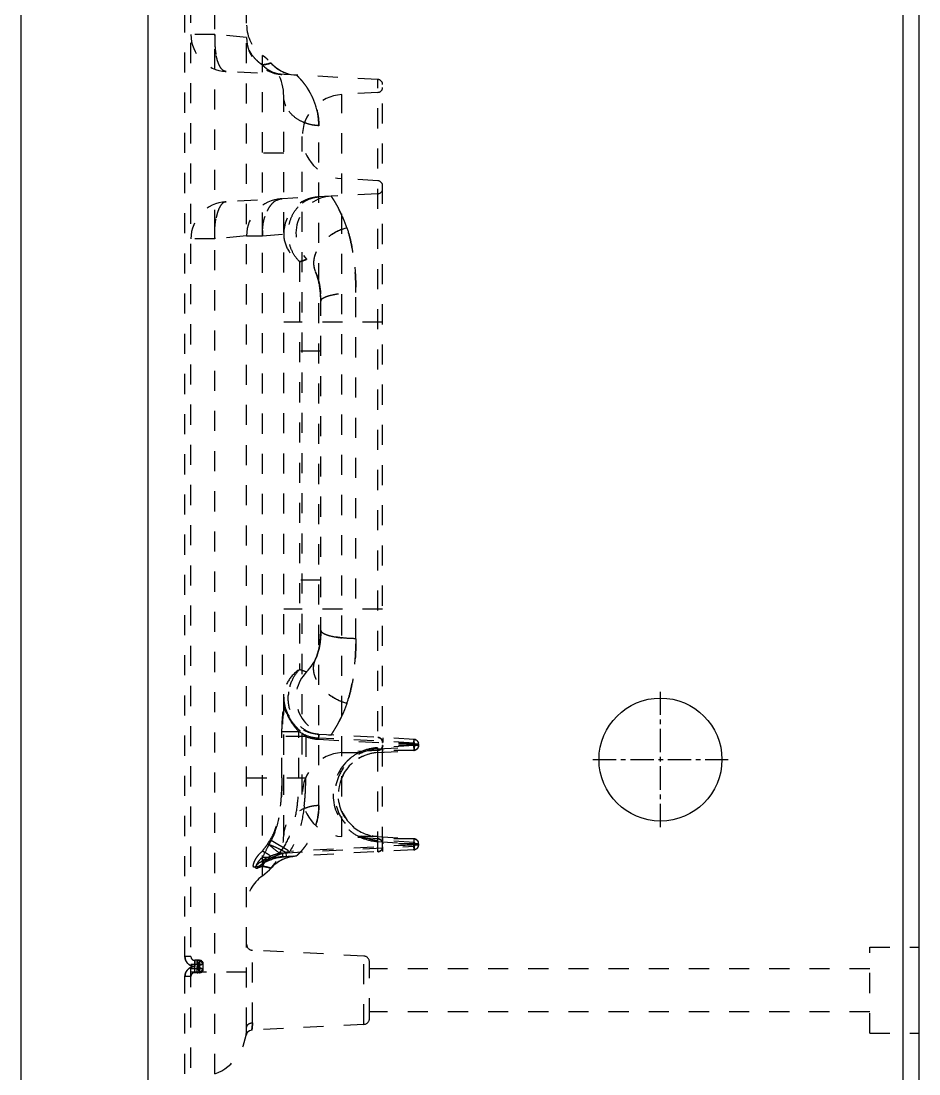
# Model space of a CAD drawing. Header units: millimetres. Extents: x 564 to 2602, y -1989 to 1042.
# Drawn here: x 2481.3 to 2554.3, y -918.4 to -832.8 of the extents above; entities that cross this region are included whole.
import ezdxf

# ---------------------------------------------------------------- set-up
doc = ezdxf.new("R2010")
doc.units = ezdxf.units.MM
doc.header["$LTSCALE"] = 16.335
doc.linetypes.add('CENTER', pattern=[0.6, 0.375, -0.075, 0.075, -0.075])
doc.linetypes.add('HIDDEN', pattern=[0.2, 0.1, -0.1])
doc.layers.get('0').update_dxf_attribs({"linetype": 'CONTINUOUS'})
doc.layers.add('DEFAULT_2', color=8, linetype='HIDDEN')

# ---------------------------------------------------------------- blocks, each defined once
blk = doc.blocks.new('22')
for p, q in [((2481.28, -1022.874), (2481.28, -667.874)), ((2552.98, -667.874), (2552.98, -1022.874))]:
    blk.add_line(p, q)
at = {"color": 1, "linetype": 'CENTER', "ltscale": 0.310989}
for p, q in [((2533.28, -898.374), (2533.28, -887.374)), ((2527.78, -892.874), (2538.78, -892.874))]:
    blk.add_line(p, q, dxfattribs=at)
blk.add_circle((2533.28, -892.874), 5)
blk = doc.blocks.new('24')
at = {"color": 7, "linetype": 'Continuous'}
for p, q in [((2985.818, -663.335), (2985.818, -914.335)), ((3048.518, -663.335), (3048.518, -914.335))]:
    blk.add_line(p, q, dxfattribs=at)
at = {"layer": 'DEFAULT_2', "color": 8, "linetype": 'HIDDEN'}
for p, q in [((2989.318, -863.952), (2989.318, -718.809)), ((2991.258, -841.592), (2991.258, -742.678)), ((2993.843, -837.835), (2993.843, -746.435)), ((2988.831, -832.053), (2988.831, -752.216)), ((2991.258, -757.084), (2989.318, -757.084)), ((2993.843, -757.321), (2991.258, -757.084)), ((2995.136, -825.477), (2995.136, -758.793)), ((3004.522, -760.743), (2992.177, -760.096)), ((2997.441, -760.335), (2997.911, -760.397)), ((3004.522, -823.527), (3004.522, -760.743)), ((3004.526, -761.792), (3001.574, -761.977)), ((3004.904, -823.125), (3004.904, -761.145)), ((2996.86, -822.176), (2996.86, -762.094)), ((3001.574, -822.293), (3001.574, -761.977)), ((2999.718, -819.769), (2999.718, -764.501)), ((2998.368, -818.881), (2998.368, -765.389)), ((2996.86, -766.746), (2993.843, -766.746)), ((3004.526, -768.985), (3001.574, -768.801)), ((3004.522, -770.034), (2992.177, -770.681)), ((2991.258, -773.693), (2989.318, -773.693)), ((2993.843, -773.456), (2991.258, -773.693)), ((2993.843, -773.456), (2995.136, -773.456)), ((2995.136, -773.456), (2996.86, -773.298)), ((2998.152, -775.562), (2998.152, -808.708)), ((2999.562, -776.64), (2999.457, -776.393)), ((2999.733, -777.252), (2999.555, -776.622)), ((2999.739, -777.278), (2999.562, -776.64)), ((2999.855, -778.152), (2999.733, -777.252)), ((3002.735, -806.208), (3002.735, -778.062)), ((2999.876, -778.758), (2999.852, -778.12)), ((2999.876, -806.088), (2999.876, -778.182)), ((3004.904, -780.471), (2996.86, -780.471)), ((2999.876, -782.834), (2996.86, -782.834)), ((2999.876, -801.436), (2996.86, -801.436)), ((3004.904, -803.799), (2996.86, -803.799)), ((2999.733, -807.017), (2999.852, -806.15)), ((2999.739, -806.989), (2999.855, -806.116)), ((2999.852, -806.15), (2999.876, -805.517)), ((2999.555, -807.648), (2999.733, -807.017)), ((2999.562, -807.629), (2999.739, -806.989)), ((2999.457, -807.877), (2999.562, -807.629)), ((2996.857, -810.972), (2996.86, -810.718)), ((2996.86, -811.225), (2996.857, -810.972)), ((2996.715, -817.524), (2996.718, -813.761)), ((2996.718, -813.761), (2998.094, -813.761)), ((2998.094, -817.524), (2998.094, -813.761)), ((2999.718, -813.984), (2999.697, -814.386)), ((3007.456, -814.39), (2999.718, -813.984)), ((2998.654, -814.165), (2996.715, -814.165)), ((2998.654, -814.165), (2998.654, -817.524)), ((2999.701, -814.386), (3007.447, -814.791)), ((3007.456, -814.691), (2999.718, -814.285)), ((3007.447, -814.884), (3004.474, -815.068)), ((3004.904, -814.638), (3004.904, -814.638)), ((3004.904, -814.638), (3004.911, -814.638)), ((3004.906, -814.883), (3004.904, -814.884)), ((3004.911, -814.884), (3004.906, -814.883)), ((3007.827, -814.791), (3004.911, -814.638)), ((3007.827, -814.884), (3004.911, -814.884)), ((3007.447, -814.884), (3007.447, -814.791)), ((3007.827, -814.791), (3007.447, -814.791)), ((3007.551, -814.791), (3007.551, -814.884)), ((3007.827, -814.791), (3007.827, -814.884)), ((3004.529, -815.285), (3001.574, -815.469)), ((3001.574, -815.469), (3004.499, -815.469)), ((3004.474, -815.068), (3004.499, -815.469)), ((3004.499, -815.469), (3007.451, -815.285)), ((3004.508, -815.168), (3007.457, -814.984)), ((3007.46, -815.285), (3004.536, -815.285)), ((2993.843, -817.524), (2998.654, -817.524)), ((2995.85, -822.579), (2997.356, -823.499)), ((3004.529, -822.478), (3001.574, -822.293)), ((3004.51, -822.293), (3001.574, -822.293)), ((3004.499, -822.293), (3004.474, -822.695)), ((3004.51, -822.293), (3007.46, -822.478)), ((3007.451, -822.478), (3004.536, -822.478)), ((2996.763, -823.632), (3007.456, -823.072)), ((3007.456, -823.373), (2996.763, -823.933)), ((3007.447, -822.972), (2997.356, -823.499)), ((3004.474, -822.695), (3007.447, -822.879)), ((3007.457, -822.779), (3004.509, -822.595)), ((3004.904, -822.879), (3004.905, -822.879)), ((3004.911, -823.124), (3004.904, -823.125)), ((3004.904, -823.125), (3004.907, -823.125)), ((3004.905, -822.879), (3004.911, -822.879)), ((3004.907, -823.125), (3004.911, -823.124)), ((3007.836, -822.879), (3004.911, -822.879)), ((3007.836, -822.971), (3004.916, -823.124)), ((3007.447, -822.972), (3007.447, -822.879)), ((3007.447, -822.972), (3007.836, -822.971)), ((3007.551, -822.879), (3007.551, -822.971)), ((3007.827, -822.879), (3007.827, -822.972)), ((2997.045, -823.593), (2997.062, -823.918)), ((2997.252, -823.531), (2997.355, -823.5)), ((2997.441, -823.935), (2997.911, -823.873)), ((2994.317, -837.429), (2994.317, -831.536)), ((3003.369, -832.01), (2994.317, -831.536)), ((3044.518, -831.285), (3048.518, -831.285)), ((3044.518, -838.285), (3044.518, -831.285)), ((2989.318, -832.053), (2988.831, -832.053)), ((2989.318, -832.657), (2990.324, -832.657)), ((2989.62, -833.361), (2989.62, -832.355)), ((2990.022, -832.355), (2989.62, -832.355)), ((2989.821, -832.657), (2989.821, -832.355)), ((2990.022, -832.355), (2990.022, -833.361)), ((2990.119, -832.742), (2990.039, -832.774)), ((2990.324, -833.059), (2990.324, -832.657)), ((3003.369, -837.56), (3003.369, -832.01)), ((3003.843, -837.06), (3003.843, -832.51)), ((2988.831, -864.452), (2988.831, -833.662)), ((2989.318, -833.662), (2988.831, -833.662)), ((2990.324, -833.059), (2989.318, -833.059)), ((2993.843, -833.31), (2989.318, -833.31)), ((2990.022, -833.361), (2989.62, -833.361)), ((2989.821, -833.361), (2989.821, -833.059)), ((3044.518, -833.035), (3003.843, -833.035)), ((3044.518, -836.535), (3003.843, -836.535)), ((3003.369, -837.56), (2994.262, -838.037)), ((3044.518, -838.285), (3048.518, -838.285))]:
    blk.add_line(p, q, dxfattribs=at)
for points in [[(2995.865, -759.444), (2995.908, -759.489), (2995.998, -759.578), (2996.131, -759.696), (2996.283, -759.815), (2996.447, -759.928), (2996.624, -760.032), (2996.813, -760.127), (2997.014, -760.211), (2997.226, -760.281), (2997.443, -760.335)], [(2997.443, -823.935), (2997.237, -823.986), (2996.977, -824.073), (2996.737, -824.179), (2996.518, -824.298), (2996.322, -824.427), (2996.149, -824.559), (2996.005, -824.685), (2995.909, -824.78), (2995.865, -824.826)], [(2994.262, -838.037), (2994.079, -838.082), (2993.893, -838.23), (2993.796, -838.447)]]:
    blk.add_lwpolyline(points, dxfattribs=at)
for centre, radius, start, end in [((2996.86, -756.318), 3.017, 180, 235.1501), ((2992.335, -757.084), 3.017, 180, 266.99999), ((2996.86, -757.321), 3.017, 180, 267.00057), ((2992.838, -762.094), 4.022, 360, 55.15009), ((2997.04, -757.83), 2.572, 222.22905, 231.69242), ((2998.069, -757.385), 3.017, 221.99368, 267), ((2996.814, -758.236), 2.1, 258.10043, 266.9513), ((3004.501, -761.145), 0.402, 0, 87), ((3004.501, -761.391), 0.402, 273.56971, 0), ((3001.787, -765.389), 3.419, 93.56971, 266.43029), ((2994.373, -764.499), 5.345, 359.97538, 17.28295), ((3004.501, -769.386), 0.402, 0, 86.43029), ((2999.876, -773.298), 3.017, 93.00106, 180), ((3000.872, -773.246), 3.017, 93, 224.52719), ((3004.501, -769.632), 0.402, 273, 360), ((2992.335, -773.693), 3.017, 93.00001, 180), ((2996.86, -773.456), 3.017, 93.0001, 180), ((2995.854, -778.182), 4.022, 360, 44.52719), ((2995.99, -777.979), 3.817, 16.07063, 18.04449), ((2994.663, -778.311), 5.185, 10.27913, 12.57126), ((2992.487, -778.626), 7.385, 4.7729, 6.2161), ((2995.854, -806.088), 4.022, 315.47281, 0), ((2992.496, -805.644), 7.376, 353.66673, 355.30964), ((2995.323, -806.106), 4.509, 344.66468, 347.49049), ((2994.66, -805.958), 5.188, 347.47121, 350.12904), ((2995.931, -806.273), 3.879, 341.8494, 344.66205), ((3000.872, -811.024), 3.017, 135.47281, 267), ((3000.066, -810.971), 3.206, 180.01373, 189.68754), ((2999.876, -810.972), 3.017, 180, 266.99974), ((3068.983, -742.885), 100.135, 225.15278, 225.3847), ((2999.876, -810.972), 3.419, 249.05632, 267.05671), ((3004.503, -814.884), 0.402, 273.59421, 0.0329), ((3007.426, -814.79), 0.401, 72.48205, 86.96096), ((3000.788, -815.305), 6.672, 1.93338, 3.6241), ((3007.451, -814.791), 0.101, 359.98325, 86.97532), ((3007.451, -814.884), 0.101, 273.59377, 0.01919), ((3007.438, -814.786), 0.396, 0.04438, 61.74238), ((3007.436, -814.883), 0.4, 316.93221, 359.93687), ((3001.787, -818.881), 3.419, 93.56971, 266.43029), ((3004.722, -818.877), 3.414, 93.55993, 266.43944), ((3004.711, -818.904), 3.442, 93.52574, 130.84749), ((3004.78, -819.312), 4.255, 94.11707, 94.93487), ((2991.546, -815.878), 13.384, 2.72672, 3.58223), ((3007.426, -814.885), 0.401, 273.62052, 288.00422), ((3004.692, -818.883), 3.814, 131.39577, 179.08654), ((3004.689, -818.88), 3.411, 130.81855, 229.18575), ((3004.719, -818.907), 3.851, 128.43686, 131.46275), ((2977.779, -817.56), 20.875, 356.3436, 359.88852), ((2974.717, -817.524), 23.937, 359.81746, 0.00097), ((2980.552, -817.716), 18.097, 355.21613, 356.27627), ((3004.657, -818.881), 3.779, 179.10221, 180.9024), ((3004.692, -818.88), 3.814, 180.91845, 228.59201), ((2982.652, -817.899), 15.99, 353.16269, 355.24333), ((2994.352, -819.767), 5.367, 342.75067, 359.98945), ((2989.969, -819.631), 6.587, 339.90179, 344.02142), ((3004.711, -818.858), 3.441, 229.15063, 266.47685), ((2992.838, -822.176), 4.022, 304.84991, 0), ((3032.457, -842.226), 41.547, 151.77733, 152.34771), ((3004.716, -818.858), 3.847, 228.52873, 231.63869), ((3004.705, -818.872), 3.829, 231.6427, 247.55821), ((3004.502, -822.879), 0.402, 359.98255, 86.44877), ((2990.881, -821.847), 14.05, 356.436, 357.25265), ((3007.426, -822.878), 0.401, 71.99562, 86.37948), ((3007.437, -822.875), 0.397, 0.06428, 61.94855), ((2991.24, -833.648), 11.611, 59.99894, 62.23892), ((3004.766, -818.535), 4.17, 265.1527, 265.98097), ((3004.511, -823.127), 0.4, 273.00733, 0.06683), ((2999.777, -823.373), 7.681, 2.82536, 2.99187), ((3007.426, -822.973), 0.401, 273.03804, 287.51872), ((3007.451, -822.971), 0.101, 273.02453, 0.01593), ((3007.451, -822.879), 0.101, 359.98054, 86.40617), ((3007.438, -822.974), 0.398, 323.22899, 359.95173), ((2996.633, -825.685), 2.279, 131.05945, 136.26821), ((2999.164, -833.181), 9.89, 105.51909, 109.86151), ((2998.069, -826.885), 3.017, 93, 138.00632), ((2998.65, -830.05), 6.644, 110.98626, 115.02559), ((2997.425, -828.745), 4.847, 102.02957, 108.39558), ((2998.995, -830.928), 7.587, 109.15528, 111.0429), ((2997.346, -828.403), 4.497, 101.30035, 101.95422), ((2999.221, -831.575), 8.272, 107.98739, 109.16242), ((2997.032, -828.732), 5.107, 93.01355, 95.7783), ((2999.537, -832.552), 9.299, 106.01596, 107.97864), ((3000.042, -834.279), 11.098, 105.66652, 106.0648), ((3017.799, -892.08), 71.563, 106.68615, 106.85864), ((2996.86, -827.952), 3.017, 124.8499, 180), ((2994.343, -831.036), 0.5, 180, 267), ((2989.631, -832.058), 0.796, 240.0227, 248.80195), ((2989.62, -832.053), 0.302, 180, 270), ((2973.162, -832.851), 16.471, 359.96703, 0.83671), ((2989.821, -832.858), 0.503, 270, 90), ((2989.821, -832.858), 0.201, 269.99587, 90.00417), ((2981.349, -811.21), 23.25, 291.69643, 291.94707), ((2990.022, -832.657), 0.302, 0, 90), ((3003.343, -832.51), 0.5, 0, 87), ((2989.635, -833.663), 0.804, 147.22451, 179.91759), ((2989.633, -833.661), 0.8, 113.22998, 120.68237), ((2989.62, -833.662), 0.302, 90.01972, 180), ((2976.219, -832.909), 13.414, 359.14133, 359.33414), ((2972.145, -832.865), 17.488, 359.34194, 0.01314), ((2958.645, -845.144), 33.524, 21.11804, 21.29417), ((2990.022, -833.059), 0.302, 270, 0), ((3003.343, -837.061), 0.5, 273, 0), ((2989.821, -837.835), 4.022, 290.92483, 0)]:
    blk.add_arc(centre, radius, start, end, dxfattribs=at)
for points, knots in [([(2992.177, -760.096), (2992.111, -760.093), (2991.961, -760.042), (2991.769, -759.856), (2991.598, -759.564), (2991.453, -759.174), (2991.344, -758.702), (2991.25, -757.998), (2991.241, -757.45), (2991.258, -757.084)], [0, 0, 0, 0, 0.060044, 0.135925, 0.236139, 0.361613, 0.509187, 0.670866, 1, 1, 1, 1]), ([(2991.258, -757.084), (2991.241, -757.45), (2991.25, -757.998), (2991.344, -758.702), (2991.453, -759.174), (2991.598, -759.564), (2991.769, -759.856), (2991.961, -760.042), (2992.111, -760.093), (2992.177, -760.096)], [0, 0, 0, 0, 0.32914, 0.49082, 0.638395, 0.763868, 0.864079, 0.939957, 1, 1, 1, 1]), ([(2995.136, -759.559), (2994.943, -759.431), (2994.58, -759.146), (2994.163, -758.602), (2993.903, -757.982), (2993.843, -757.54), (2993.843, -757.321)], [0, 0, 0, 0, 0.258229, 0.5095, 0.756128, 1, 1, 1, 1]), ([(2994.731, -759.249), (2994.762, -759.277), (2994.891, -759.387), (2995.029, -759.488), (2995.136, -759.559)], [0, 0, 0, 0, 0.24736, 1, 1, 1, 1]), ([(2995.136, -759.558), (2995.194, -759.55), (2995.3, -759.534), (2995.446, -759.506), (2995.565, -759.479), (2995.66, -759.454), (2995.731, -759.434), (2995.777, -759.419), (2995.803, -759.411), (2995.816, -759.406), (2995.823, -759.405), (2995.826, -759.402), (2995.827, -759.403)], [0, 0, 0, 0, 0.247177, 0.455348, 0.626897, 0.764055, 0.868762, 0.942283, 0.967686, 0.985691, 0.996421, 1, 1, 1, 1]), ([(2995.826, -759.403), (2995.77, -759.423), (2995.543, -759.489), (2995.31, -759.534), (2995.136, -759.558)], [0, 0, 0, 0, 0.253562, 1, 1, 1, 1]), ([(2996.702, -760.334), (2996.411, -760.318), (2995.819, -760.159), (2995.339, -759.782), (2995.136, -759.559)], [0, 0, 0, 0, 0.490926, 1, 1, 1, 1]), ([(2996.381, -760.291), (2996.213, -760.256), (2995.88, -760.144), (2995.584, -759.957), (2995.446, -759.848)], [0, 0, 0, 0, 0.494444, 1, 1, 1, 1]), ([(2997.911, -760.397), (2997.913, -760.397), (2997.918, -760.405), (2997.932, -760.416), (2997.954, -760.438), (2997.983, -760.467), (2998.02, -760.505), (2998.084, -760.571), (2998.18, -760.674), (2998.311, -760.821), (2998.46, -761.001), (2998.621, -761.212), (2998.855, -761.548), (2999.145, -762.047), (2999.445, -762.75), (2999.665, -763.581), (2999.718, -764.184), (2999.718, -764.502)], [0, 0, 0, 0, 0.001387, 0.005406, 0.011987, 0.021061, 0.032559, 0.046413, 0.080923, 0.12401, 0.174895, 0.232799, 0.297015, 0.442164, 0.607804, 0.793387, 1, 1, 1, 1]), ([(2999.477, -762.911), (2999.416, -762.714), (2999.278, -762.343), (2999.028, -761.839), (2998.764, -761.41), (2998.508, -761.058), (2998.305, -760.814), (2998.164, -760.657), (2998.08, -760.566), (2998.011, -760.495), (2997.965, -760.449), (2997.937, -760.422), (2997.924, -760.408), (2997.915, -760.402), (2997.912, -760.397), (2997.911, -760.397)], [0, 0, 0, 0, 0.20704, 0.395348, 0.564025, 0.71082, 0.831983, 0.881556, 0.923032, 0.956005, 0.98009, 0.988675, 0.994889, 0.998681, 1, 1, 1, 1]), ([(2999.718, -764.501), (2999.357, -764.486), (2998.626, -764.35), (2997.669, -763.827), (2997.013, -763.029), (2996.86, -762.388), (2996.86, -762.094)], [0, 0, 0, 0, 0.265187, 0.535662, 0.783955, 1, 1, 1, 1]), ([(2998.571, -764.267), (2998.318, -764.17), (2997.843, -763.92), (2997.281, -763.385), (2996.935, -762.757), (2996.86, -762.306), (2996.86, -762.094)], [0, 0, 0, 0, 0.277918, 0.541873, 0.782916, 1, 1, 1, 1]), ([(2999.718, -764.502), (2999.624, -764.498), (2999.234, -764.466), (2998.848, -764.374), (2998.571, -764.267)], [0, 0, 0, 0, 0.242214, 1, 1, 1, 1]), ([(2998.152, -775.561), (2997.948, -775.363), (2997.601, -774.889), (2997.282, -774.066), (2997.189, -773.175), (2997.325, -772.295), (2997.68, -771.498), (2998.23, -770.854), (2998.928, -770.419), (2999.456, -770.3), (2999.718, -770.286)], [0, 0, 0, 0, 0.125426, 0.254742, 0.385778, 0.516089, 0.64332, 0.766125, 0.884325, 1, 1, 1, 1]), ([(2998.353, -770.807), (2998.561, -770.643), (2999, -770.398), (2999.49, -770.298), (2999.718, -770.286)], [0, 0, 0, 0, 0.537279, 1, 1, 1, 1]), ([(3000.714, -770.234), (3000.713, -770.234), (3000.718, -770.24), (3000.72, -770.245), (3000.731, -770.26), (3000.75, -770.288), (3000.784, -770.337), (3000.833, -770.411), (3000.895, -770.507), (3000.967, -770.622), (3001.049, -770.758), (3001.177, -770.976), (3001.353, -771.294), (3001.568, -771.734), (3001.785, -772.248), (3001.926, -772.615), (3001.999, -772.809)], [0, 0, 0, 0, 0.001008, 0.004332, 0.009965, 0.017869, 0.040333, 0.071412, 0.11079, 0.158135, 0.213122, 0.275428, 0.42065, 0.591083, 0.784608, 1, 1, 1, 1]), ([(3001.999, -772.809), (3001.931, -772.614), (3001.791, -772.246), (3001.568, -771.735), (3001.351, -771.295), (3001.177, -770.975), (3001.049, -770.757), (3000.967, -770.622), (3000.895, -770.507), (3000.833, -770.411), (3000.784, -770.337), (3000.752, -770.288), (3000.732, -770.26), (3000.723, -770.246), (3000.717, -770.239), (3000.715, -770.234), (3000.714, -770.234)], [0, 0, 0, 0, 0.215114, 0.408958, 0.579501, 0.724615, 0.786921, 0.841942, 0.88931, 0.928642, 0.959564, 0.98185, 0.989714, 0.995371, 0.998805, 1, 1, 1, 1]), ([(2991.258, -773.693), (2991.241, -773.328), (2991.25, -772.78), (2991.344, -772.076), (2991.453, -771.604), (2991.598, -771.213), (2991.769, -770.922), (2991.961, -770.736), (2992.111, -770.684), (2992.177, -770.681)], [0, 0, 0, 0, 0.32914, 0.49082, 0.638395, 0.763868, 0.864079, 0.939957, 1, 1, 1, 1]), ([(2992.177, -770.681), (2992.111, -770.684), (2991.961, -770.736), (2991.769, -770.922), (2991.598, -771.213), (2991.453, -771.604), (2991.344, -772.076), (2991.25, -772.78), (2991.241, -773.328), (2991.258, -773.693)], [0, 0, 0, 0, 0.060044, 0.135925, 0.236139, 0.361613, 0.509187, 0.670866, 1, 1, 1, 1]), ([(2995.136, -773.456), (2995.123, -773.092), (2995.159, -772.54), (2995.335, -771.841), (2995.528, -771.366), (2995.777, -770.973), (2996.065, -770.678), (2996.378, -770.498), (2996.598, -770.449), (2996.702, -770.444)], [0, 0, 0, 0, 0.296109, 0.44455, 0.584382, 0.710252, 0.820344, 0.915408, 1, 1, 1, 1]), ([(2996.702, -770.444), (2996.598, -770.449), (2996.378, -770.498), (2996.065, -770.678), (2995.777, -770.973), (2995.528, -771.366), (2995.335, -771.841), (2995.159, -772.54), (2995.123, -773.092), (2995.136, -773.456)], [0, 0, 0, 0, 0.084593, 0.179656, 0.289748, 0.415618, 0.55545, 0.703891, 1, 1, 1, 1]), ([(3001.999, -772.809), (3001.576, -772.918), (3000.944, -773.195), (3000.224, -773.754), (2999.757, -774.271), (2999.439, -774.843), (2999.279, -775.414), (2999.287, -775.942), (2999.388, -776.255), (2999.456, -776.392)], [0, 0, 0, 0, 0.264894, 0.409594, 0.551864, 0.68437, 0.803414, 0.90752, 1, 1, 1, 1]), ([(3001.999, -772.809), (3001.538, -772.928), (3000.861, -773.235), (3000.122, -773.851), (2999.676, -774.389), (2999.394, -774.957), (2999.273, -775.501), (2999.298, -775.985), (2999.394, -776.268), (2999.456, -776.392)], [0, 0, 0, 0, 0.288954, 0.439312, 0.581864, 0.709478, 0.820946, 0.916491, 1, 1, 1, 1]), ([(3001.999, -772.809), (3002.125, -773.169), (3002.342, -773.951), (3002.655, -775.699), (3002.735, -777.096), (3002.735, -778.062)], [0, 0, 0, 0, 0.214833, 0.455996, 1, 1, 1, 1]), ([(3002.735, -778.062), (3002.735, -777.096), (3002.654, -775.699), (3002.343, -773.951), (3002.125, -773.169), (3001.999, -772.809)], [0, 0, 0, 0, 0.543984, 0.785163, 1, 1, 1, 1]), ([(2996.86, -773.298), (2996.86, -773.739), (2997.107, -774.65), (2997.767, -775.316), (2998.152, -775.562)], [0, 0, 0, 0, 0.491119, 1, 1, 1, 1]), ([(2998.722, -775.361), (2998.722, -775.362), (2998.717, -775.363), (2998.713, -775.366), (2998.702, -775.371), (2998.681, -775.381), (2998.642, -775.397), (2998.583, -775.421), (2998.504, -775.451), (2998.359, -775.501), (2998.239, -775.537), (2998.152, -775.562)], [0, 0, 0, 0, 0.003571, 0.014458, 0.032764, 0.058598, 0.133298, 0.239499, 0.378196, 0.550441, 1, 1, 1, 1]), ([(2998.152, -775.562), (2998.174, -775.556), (2998.251, -775.533), (2998.328, -775.51), (2998.383, -775.492)], [0, 0, 0, 0, 0.275718, 1, 1, 1, 1]), ([(2998.383, -775.492), (2998.435, -775.475), (2998.506, -775.451), (2998.591, -775.418), (2998.639, -775.399), (2998.673, -775.384), (2998.702, -775.373), (2998.709, -775.365), (2998.723, -775.362), (2998.722, -775.361)], [0, 0, 0, 0, 0.446698, 0.618881, 0.758059, 0.865024, 0.94053, 0.985296, 1, 1, 1, 1]), ([(2999.456, -776.392), (2999.612, -776.706), (2999.826, -777.498), (2999.876, -778.306), (2999.876, -778.763)], [0, 0, 0, 0, 0.433978, 1, 1, 1, 1]), ([(2999.619, -776.796), (2999.607, -776.76), (2999.56, -776.622), (2999.503, -776.488), (2999.456, -776.392)], [0, 0, 0, 0, 0.262761, 1, 1, 1, 1]), ([(2999.724, -777.183), (2999.719, -777.16), (2999.699, -777.073), (2999.676, -776.986), (2999.658, -776.922)], [0, 0, 0, 0, 0.256392, 1, 1, 1, 1]), ([(2999.828, -777.827), (2999.824, -777.789), (2999.807, -777.641), (2999.785, -777.494), (2999.765, -777.386)], [0, 0, 0, 0, 0.258512, 1, 1, 1, 1]), ([(2999.876, -778.758), (2999.876, -778.693), (2999.874, -778.444), (2999.862, -778.195), (2999.846, -778.012)], [0, 0, 0, 0, 0.261022, 1, 1, 1, 1]), ([(2999.876, -778.763), (2999.876, -778.664), (3000.049, -778.51), (3000.324, -778.389), (3000.677, -778.279), (3001.117, -778.191), (3001.812, -778.095), (3002.361, -778.066), (3002.735, -778.062)], [0, 0, 0, 0, 0.098089, 0.187548, 0.308334, 0.458659, 0.630676, 1, 1, 1, 1]), ([(3000.015, -778.553), (2999.992, -778.569), (2999.927, -778.623), (2999.876, -778.705), (2999.876, -778.763)], [0, 0, 0, 0, 0.321925, 1, 1, 1, 1]), ([(2999.876, -805.526), (2999.875, -805.98), (2999.824, -806.782), (2999.611, -807.567), (2999.456, -807.878)], [0, 0, 0, 0, 0.565701, 1, 1, 1, 1]), ([(2999.847, -806.247), (2999.852, -806.189), (2999.869, -805.946), (2999.876, -805.702), (2999.876, -805.516)], [0, 0, 0, 0, 0.239281, 1, 1, 1, 1]), ([(3002.735, -806.208), (3002.361, -806.204), (3001.812, -806.175), (3001.117, -806.079), (3000.677, -805.991), (3000.324, -805.881), (3000.049, -805.76), (2999.876, -805.606), (2999.876, -805.507)], [0, 0, 0, 0, 0.369323, 0.541341, 0.691665, 0.812452, 0.901911, 1, 1, 1, 1]), ([(2999.876, -805.507), (2999.876, -805.525), (2999.894, -805.621), (2999.974, -805.69), (3000.038, -805.733)], [0, 0, 0, 0, 0.194827, 1, 1, 1, 1]), ([(3000.038, -805.733), (3000.091, -805.769), (3000.221, -805.838), (3000.563, -805.965), (3001.123, -806.087), (3001.892, -806.18), (3002.448, -806.205), (3002.735, -806.208)], [0, 0, 0, 0, 0.069456, 0.158883, 0.395842, 0.689015, 1, 1, 1, 1]), ([(3002.735, -806.208), (3002.735, -807.174), (3002.655, -808.571), (3002.342, -810.319), (3002.125, -811.101), (3001.999, -811.461)], [0, 0, 0, 0, 0.54399, 0.78517, 1, 1, 1, 1]), ([(3001.999, -811.461), (3002.125, -811.101), (3002.342, -810.319), (3002.655, -808.571), (3002.735, -807.174), (3002.735, -806.208)], [0, 0, 0, 0, 0.214836, 0.455969, 1, 1, 1, 1]), ([(2999.772, -806.847), (2999.777, -806.816), (2999.799, -806.686), (2999.816, -806.556), (2999.827, -806.458)], [0, 0, 0, 0, 0.242574, 1, 1, 1, 1]), ([(3001.999, -811.461), (3001.538, -811.342), (3000.861, -811.035), (3000.122, -810.419), (2999.676, -809.881), (2999.394, -809.313), (2999.273, -808.769), (2999.298, -808.285), (2999.394, -808.002), (2999.456, -807.878)], [0, 0, 0, 0, 0.288954, 0.439311, 0.581863, 0.709478, 0.820946, 0.916491, 1, 1, 1, 1]), ([(3001.999, -811.461), (3001.576, -811.352), (3000.944, -811.076), (3000.223, -810.516), (2999.757, -809.999), (2999.439, -809.427), (2999.279, -808.856), (2999.287, -808.328), (2999.388, -808.015), (2999.456, -807.878)], [0, 0, 0, 0, 0.264895, 0.409595, 0.551865, 0.684371, 0.803414, 0.90752, 1, 1, 1, 1]), ([(2999.456, -807.878), (2999.471, -807.848), (2999.532, -807.719), (2999.583, -807.585), (2999.617, -807.481)], [0, 0, 0, 0, 0.237802, 1, 1, 1, 1]), ([(2998.152, -808.708), (2997.767, -808.954), (2997.107, -809.62), (2996.86, -810.531), (2996.86, -810.972)], [0, 0, 0, 0, 0.508881, 1, 1, 1, 1]), ([(2998.152, -808.708), (2997.901, -808.956), (2997.444, -809.616), (2997.253, -810.401), (2997.23, -810.833)], [0, 0, 0, 0, 0.449241, 1, 1, 1, 1]), ([(2998.152, -808.708), (2998.199, -808.722), (2998.286, -808.747), (2998.406, -808.785), (2998.504, -808.819), (2998.583, -808.849), (2998.642, -808.873), (2998.681, -808.89), (2998.702, -808.899), (2998.712, -808.905), (2998.718, -808.906), (2998.721, -808.909), (2998.722, -808.909)], [0, 0, 0, 0, 0.242707, 0.449571, 0.621762, 0.760404, 0.866566, 0.941262, 0.967111, 0.985445, 0.996373, 1, 1, 1, 1]), ([(2996.718, -813.761), (2996.718, -813.264), (2996.776, -812.419), (2996.86, -811.576), (2996.86, -811.226)], [0, 0, 0, 0, 0.586753, 1, 1, 1, 1]), ([(2996.86, -811.226), (2996.86, -811.199), (2996.859, -811.086), (2996.857, -810.974), (2996.858, -810.888)], [0, 0, 0, 0, 0.241405, 1, 1, 1, 1]), ([(2996.858, -810.888), (2996.859, -810.845), (2996.859, -810.788), (2996.86, -810.732), (2996.86, -810.718)], [0, 0, 0, 0, 0.757538, 1, 1, 1, 1]), ([(2998.094, -813.761), (2998.008, -813.663), (2997.836, -813.467), (2997.598, -813.157), (2997.387, -812.828), (2997.142, -812.369), (2996.923, -811.753), (2996.86, -811.232), (2996.86, -810.973)], [0, 0, 0, 0, 0.125466, 0.250771, 0.375909, 0.500884, 0.75038, 1, 1, 1, 1]), ([(2999.716, -813.984), (2999.426, -813.969), (2998.786, -813.811), (2997.924, -813.164), (2997.321, -812.108), (2997.208, -811.259), (2997.23, -810.833)], [0, 0, 0, 0, 0.196868, 0.435174, 0.710944, 1, 1, 1, 1]), ([(2996.86, -811.522), (2996.86, -811.874), (2996.766, -812.753), (2996.715, -813.635), (2996.715, -814.165)], [0, 0, 0, 0, 0.399127, 1, 1, 1, 1]), ([(2996.86, -811.522), (2996.86, -811.679), (2996.925, -812.01), (2997.097, -812.299), (2997.209, -812.43)], [0, 0, 0, 0, 0.476924, 1, 1, 1, 1]), ([(3000.714, -814.036), (3000.713, -814.036), (3000.718, -814.03), (3000.72, -814.025), (3000.731, -814.01), (3000.75, -813.982), (3000.784, -813.933), (3000.833, -813.859), (3000.895, -813.763), (3000.967, -813.648), (3001.049, -813.512), (3001.177, -813.294), (3001.353, -812.976), (3001.568, -812.536), (3001.785, -812.022), (3001.926, -811.655), (3001.999, -811.461)], [0, 0, 0, 0, 0.001008, 0.004332, 0.009965, 0.017869, 0.040333, 0.071412, 0.11079, 0.158135, 0.213122, 0.275428, 0.42065, 0.591083, 0.784608, 1, 1, 1, 1]), ([(3001.999, -811.461), (3001.931, -811.656), (3001.791, -812.024), (3001.568, -812.535), (3001.351, -812.975), (3001.177, -813.295), (3001.049, -813.513), (3000.967, -813.648), (3000.895, -813.763), (3000.833, -813.859), (3000.784, -813.933), (3000.752, -813.982), (3000.732, -814.01), (3000.723, -814.024), (3000.717, -814.031), (3000.715, -814.036), (3000.714, -814.036)], [0, 0, 0, 0, 0.215114, 0.408958, 0.579501, 0.724615, 0.786921, 0.841942, 0.88931, 0.928642, 0.959564, 0.98185, 0.989714, 0.995371, 0.998805, 1, 1, 1, 1]), ([(2997.209, -812.43), (2997.349, -812.707), (2997.705, -813.224), (2998.147, -813.661), (2998.366, -813.879)], [0, 0, 0, 0, 0.500435, 1, 1, 1, 1]), ([(2998.094, -813.761), (2998.336, -813.916), (2998.86, -814.166), (2999.432, -814.27), (2999.718, -814.285)], [0, 0, 0, 0, 0.500052, 1, 1, 1, 1]), ([(2999.718, -814.285), (2999.72, -814.245), (2999.723, -814.174), (2999.725, -814.091), (2999.724, -814.041), (2999.724, -814.012), (2999.721, -813.997), (2999.721, -813.984), (2999.718, -813.984)], [0, 0, 0, 0, 0.401919, 0.704594, 0.818674, 0.912022, 0.975248, 1, 1, 1, 1]), ([(3004.911, -814.638), (3004.911, -814.539), (3004.832, -814.333), (3004.631, -814.242), (3004.532, -814.237)], [0, 0, 0, 0, 0.500657, 1, 1, 1, 1]), ([(3004.532, -814.237), (3004.596, -814.24), (3004.727, -814.281), (3004.825, -814.38), (3004.858, -814.439)], [0, 0, 0, 0, 0.488226, 1, 1, 1, 1]), ([(3004.536, -815.285), (3004.634, -815.279), (3004.833, -815.187), (3004.911, -814.982), (3004.911, -814.884)], [0, 0, 0, 0, 0.499352, 1, 1, 1, 1]), ([(3004.904, -814.638), (3004.904, -814.571), (3004.869, -814.434), (3004.772, -814.332), (3004.715, -814.297)], [0, 0, 0, 0, 0.49999, 1, 1, 1, 1]), ([(3004.906, -814.883), (3004.906, -814.949), (3004.871, -815.083), (3004.776, -815.186), (3004.719, -815.222)], [0, 0, 0, 0, 0.488949, 1, 1, 1, 1]), ([(3004.911, -814.884), (3004.911, -814.948), (3004.877, -815.081), (3004.786, -815.184), (3004.729, -815.22)], [0, 0, 0, 0, 0.489074, 1, 1, 1, 1]), ([(3004.858, -814.439), (3004.866, -814.455), (3004.896, -814.517), (3004.911, -814.587), (3004.911, -814.638)], [0, 0, 0, 0, 0.260789, 1, 1, 1, 1]), ([(3004.913, -814.459), (3004.912, -814.474), (3004.909, -814.541), (3004.906, -814.608), (3004.904, -814.658)], [0, 0, 0, 0, 0.235763, 1, 1, 1, 1]), ([(3004.914, -814.257), (3004.915, -814.257), (3004.915, -814.264), (3004.917, -814.272), (3004.916, -814.29), (3004.917, -814.324), (3004.915, -814.382), (3004.914, -814.431), (3004.913, -814.459)], [0, 0, 0, 0, 0.018594, 0.070204, 0.154226, 0.269502, 0.586616, 1, 1, 1, 1]), ([(3007.454, -814.424), (3007.454, -814.415), (3007.452, -814.407), (3007.451, -814.389), (3007.447, -814.389)], [0, 0, 0, 0, 0.726868, 1, 1, 1, 1]), ([(3007.447, -814.791), (3007.449, -814.764), (3007.453, -814.666), (3007.456, -814.569), (3007.456, -814.498)], [0, 0, 0, 0, 0.278042, 1, 1, 1, 1]), ([(3007.456, -814.498), (3007.456, -814.491), (3007.456, -814.466), (3007.455, -814.441), (3007.454, -814.424)], [0, 0, 0, 0, 0.296537, 1, 1, 1, 1]), ([(3007.456, -814.691), (3007.458, -814.654), (3007.461, -814.584), (3007.463, -814.5), (3007.462, -814.445), (3007.462, -814.415), (3007.459, -814.401), (3007.458, -814.39), (3007.456, -814.39)], [0, 0, 0, 0, 0.367042, 0.702328, 0.828943, 0.921474, 0.978627, 1, 1, 1, 1]), ([(3004.508, -815.168), (3004.045, -815.2), (3003.118, -815.431), (3001.965, -816.272), (3001.199, -817.478), (3000.932, -818.881), (3001.199, -820.285), (3001.965, -821.49), (3003.118, -822.332), (3004.045, -822.562), (3004.509, -822.595)], [0, 0, 0, 0, 0.124932, 0.249903, 0.374927, 0.499999, 0.625072, 0.750096, 0.875067, 1, 1, 1, 1]), ([(3004.51, -815.469), (3004.512, -815.469), (3004.513, -815.457), (3004.515, -815.442), (3004.515, -815.413), (3004.516, -815.362), (3004.513, -815.279), (3004.509, -815.209), (3004.507, -815.168)], [0, 0, 0, 0, 0.024174, 0.086648, 0.181034, 0.295691, 0.597731, 1, 1, 1, 1]), ([(3004.729, -815.22), (3004.714, -815.229), (3004.654, -815.263), (3004.586, -815.282), (3004.536, -815.285)], [0, 0, 0, 0, 0.260904, 1, 1, 1, 1]), ([(3004.918, -815.443), (3004.919, -815.443), (3004.919, -815.436), (3004.92, -815.428), (3004.92, -815.41), (3004.92, -815.376), (3004.918, -815.318), (3004.916, -815.269), (3004.915, -815.241)], [0, 0, 0, 0, 0.017482, 0.068237, 0.151749, 0.266873, 0.584733, 1, 1, 1, 1]), ([(3007.451, -815.285), (3007.453, -815.285), (3007.455, -815.279), (3007.457, -815.262), (3007.459, -815.221), (3007.459, -815.159), (3007.458, -815.109), (3007.457, -815.08)], [0, 0, 0, 0, 0.020956, 0.072889, 0.271731, 0.587897, 1, 1, 1, 1]), ([(3007.457, -814.984), (3007.46, -815.025), (3007.463, -815.096), (3007.466, -815.179), (3007.466, -815.229), (3007.466, -815.258), (3007.463, -815.272), (3007.463, -815.285), (3007.46, -815.285)], [0, 0, 0, 0, 0.404543, 0.70867, 0.821374, 0.914019, 0.976178, 1, 1, 1, 1]), ([(2995.571, -822.873), (2995.825, -822.521), (2996.229, -821.716), (2996.552, -820.386), (2996.693, -818.975), (2996.719, -818.012), (2996.718, -817.524)], [0, 0, 0, 0, 0.234418, 0.479729, 0.736116, 1, 1, 1, 1]), ([(2996.715, -817.524), (2996.715, -818.202), (2996.679, -819.519), (2996.478, -820.83), (2996.302, -821.444)], [0, 0, 0, 0, 0.514956, 1, 1, 1, 1]), ([(2996.518, -823.651), (2996.85, -823.231), (2997.39, -822.287), (2997.85, -820.736), (2998.057, -819.135), (2998.095, -818.061), (2998.094, -817.524)], [0, 0, 0, 0, 0.249618, 0.49959, 0.749762, 1, 1, 1, 1]), ([(2999.718, -819.768), (2999.357, -819.784), (2998.626, -819.92), (2997.669, -820.443), (2997.013, -821.241), (2996.86, -821.882), (2996.86, -822.176)], [0, 0, 0, 0, 0.265187, 0.535663, 0.783956, 1, 1, 1, 1]), ([(2998.528, -819.803), (2998.45, -820.448), (2998.21, -821.732), (2997.695, -822.945), (2997.356, -823.499)], [0, 0, 0, 0, 0.500119, 1, 1, 1, 1]), ([(2999.718, -819.768), (2999.718, -820.086), (2999.665, -820.689), (2999.445, -821.52), (2999.145, -822.223), (2998.855, -822.722), (2998.621, -823.058), (2998.46, -823.269), (2998.311, -823.449), (2998.18, -823.596), (2998.084, -823.699), (2998.021, -823.765), (2997.984, -823.803), (2997.954, -823.832), (2997.933, -823.854), (2997.918, -823.865), (2997.913, -823.873), (2997.911, -823.873)], [0, 0, 0, 0, 0.206616, 0.392206, 0.557853, 0.703007, 0.767222, 0.825123, 0.876003, 0.919084, 0.953585, 0.967435, 0.97893, 0.988003, 0.994585, 0.998607, 1, 1, 1, 1]), ([(2999.718, -819.769), (2999.624, -819.772), (2999.234, -819.804), (2998.848, -819.896), (2998.571, -820.003)], [0, 0, 0, 0, 0.242213, 1, 1, 1, 1]), ([(2996.155, -821.894), (2996.133, -821.954), (2996.043, -822.187), (2995.938, -822.414), (2995.85, -822.579)], [0, 0, 0, 0, 0.252728, 1, 1, 1, 1]), ([(3004.507, -822.594), (3004.509, -822.554), (3004.513, -822.483), (3004.516, -822.4), (3004.515, -822.35), (3004.515, -822.321), (3004.513, -822.306), (3004.512, -822.293), (3004.51, -822.293)], [0, 0, 0, 0, 0.402268, 0.70431, 0.818965, 0.913352, 0.975826, 1, 1, 1, 1]), ([(3004.911, -822.879), (3004.911, -822.78), (3004.833, -822.576), (3004.634, -822.484), (3004.536, -822.478)], [0, 0, 0, 0, 0.500648, 1, 1, 1, 1]), ([(3004.536, -822.478), (3004.599, -822.482), (3004.729, -822.524), (3004.826, -822.622), (3004.858, -822.681)], [0, 0, 0, 0, 0.488301, 1, 1, 1, 1]), ([(3004.905, -822.879), (3004.905, -822.814), (3004.871, -822.68), (3004.776, -822.576), (3004.719, -822.54)], [0, 0, 0, 0, 0.48896, 1, 1, 1, 1]), ([(3004.915, -822.521), (3004.915, -822.506), (3004.918, -822.457), (3004.919, -822.408), (3004.92, -822.373)], [0, 0, 0, 0, 0.297778, 1, 1, 1, 1]), ([(3004.92, -822.373), (3004.92, -822.365), (3004.92, -822.352), (3004.92, -822.334), (3004.919, -822.327), (3004.919, -822.319), (3004.918, -822.319)], [0, 0, 0, 0, 0.431455, 0.744373, 0.934514, 1, 1, 1, 1]), ([(3007.447, -822.879), (3007.449, -822.851), (3007.455, -822.752), (3007.459, -822.652), (3007.459, -822.58)], [0, 0, 0, 0, 0.279965, 1, 1, 1, 1]), ([(3007.457, -822.507), (3007.457, -822.5), (3007.456, -822.492), (3007.454, -822.477), (3007.451, -822.478)], [0, 0, 0, 0, 0.730238, 1, 1, 1, 1]), ([(3007.457, -822.779), (3007.46, -822.742), (3007.463, -822.671), (3007.466, -822.587), (3007.466, -822.532), (3007.465, -822.502), (3007.463, -822.489), (3007.462, -822.477), (3007.46, -822.478)], [0, 0, 0, 0, 0.368428, 0.704474, 0.830943, 0.922995, 0.979426, 1, 1, 1, 1]), ([(3007.459, -822.58), (3007.459, -822.573), (3007.459, -822.548), (3007.459, -822.524), (3007.457, -822.507)], [0, 0, 0, 0, 0.300821, 1, 1, 1, 1]), ([(2995.136, -823.469), (2995.172, -823.421), (2995.319, -823.224), (2995.462, -823.024), (2995.571, -822.873)], [0, 0, 0, 0, 0.243282, 1, 1, 1, 1]), ([(2995.656, -822.944), (2995.609, -823.034), (2995.434, -823.374), (2995.264, -823.716), (2995.136, -823.966)], [0, 0, 0, 0, 0.265119, 1, 1, 1, 1]), ([(2995.571, -822.873), (2995.699, -822.985), (2996.013, -823.247), (2996.331, -823.503), (2996.518, -823.651)], [0, 0, 0, 0, 0.417512, 1, 1, 1, 1]), ([(2995.656, -822.944), (2995.805, -822.985), (2996.141, -823.119), (2996.465, -823.278), (2996.648, -823.374)], [0, 0, 0, 0, 0.427819, 1, 1, 1, 1]), ([(3004.532, -823.526), (3004.631, -823.521), (3004.832, -823.43), (3004.911, -823.224), (3004.911, -823.124)], [0, 0, 0, 0, 0.499343, 1, 1, 1, 1]), ([(3004.904, -823.125), (3004.904, -823.192), (3004.869, -823.328), (3004.772, -823.43), (3004.715, -823.466)], [0, 0, 0, 0, 0.500076, 1, 1, 1, 1]), ([(3004.858, -822.681), (3004.867, -822.697), (3004.896, -822.759), (3004.911, -822.828), (3004.911, -822.879)], [0, 0, 0, 0, 0.260676, 1, 1, 1, 1]), ([(3004.913, -823.304), (3004.912, -823.288), (3004.909, -823.222), (3004.906, -823.155), (3004.904, -823.104)], [0, 0, 0, 0, 0.235781, 1, 1, 1, 1]), ([(3004.914, -823.506), (3004.915, -823.506), (3004.915, -823.499), (3004.917, -823.491), (3004.916, -823.473), (3004.917, -823.438), (3004.915, -823.381), (3004.914, -823.332), (3004.913, -823.304)], [0, 0, 0, 0, 0.018592, 0.070197, 0.154216, 0.269495, 0.586625, 1, 1, 1, 1]), ([(3007.447, -823.373), (3007.45, -823.373), (3007.452, -823.359), (3007.455, -823.342), (3007.456, -823.305), (3007.456, -823.26), (3007.456, -823.203), (3007.454, -823.113), (3007.451, -823.043), (3007.449, -822.994)], [0, 0, 0, 0, 0.021567, 0.078378, 0.169777, 0.292721, 0.442903, 0.615007, 1, 1, 1, 1]), ([(3007.456, -823.072), (3007.458, -823.112), (3007.461, -823.183), (3007.463, -823.266), (3007.462, -823.317), (3007.462, -823.345), (3007.459, -823.36), (3007.459, -823.373), (3007.456, -823.373)], [0, 0, 0, 0, 0.40339, 0.707163, 0.819784, 0.912611, 0.975325, 1, 1, 1, 1]), ([(2994.539, -824.783), (2994.506, -824.793), (2994.449, -824.806), (2994.397, -824.753), (2994.387, -824.691), (2994.392, -824.612), (2994.413, -824.516), (2994.447, -824.409), (2994.509, -824.255), (2994.61, -824.063), (2994.76, -823.846), (2994.936, -823.645), (2995.067, -823.525), (2995.136, -823.469)], [0, 0, 0, 0, 0.061866, 0.088028, 0.122684, 0.170336, 0.229679, 0.297527, 0.37074, 0.525092, 0.683255, 0.841863, 1, 1, 1, 1]), ([(2994.539, -824.783), (2994.583, -824.721), (2994.772, -824.49), (2995.026, -824.311), (2995.233, -824.227)], [0, 0, 0, 0, 0.252868, 1, 1, 1, 1]), ([(2994.986, -824.109), (2994.907, -824.192), (2994.766, -824.363), (2994.63, -824.596), (2994.575, -824.755), (2994.57, -824.845), (2994.612, -824.874), (2994.649, -824.871), (2994.691, -824.859), (2994.721, -824.847), (2994.737, -824.841)], [0, 0, 0, 0, 0.335266, 0.646496, 0.769501, 0.844776, 0.87253, 0.906307, 0.949449, 1, 1, 1, 1]), ([(2995.136, -823.469), (2995.24, -823.515), (2995.468, -823.645), (2995.685, -823.792), (2995.804, -823.879)], [0, 0, 0, 0, 0.435421, 1, 1, 1, 1]), ([(2995.136, -823.966), (2995.171, -823.963), (2995.322, -823.952), (2995.474, -823.964), (2995.589, -823.98)], [0, 0, 0, 0, 0.23188, 1, 1, 1, 1]), ([(2995.136, -824.712), (2995.142, -824.665), (2995.166, -824.502), (2995.199, -824.34), (2995.233, -824.227)], [0, 0, 0, 0, 0.284181, 1, 1, 1, 1]), ([(2995.233, -824.227), (2995.225, -824.228), (2995.212, -824.231), (2995.195, -824.232), (2995.176, -824.225), (2995.184, -824.207), (2995.197, -824.195), (2995.22, -824.173), (2995.253, -824.15), (2995.294, -824.122), (2995.352, -824.086), (2995.426, -824.044), (2995.518, -823.998), (2995.643, -823.94), (2995.739, -823.902), (2995.804, -823.879)], [0, 0, 0, 0, 0.028369, 0.052864, 0.069899, 0.087148, 0.114269, 0.143682, 0.206339, 0.270955, 0.336401, 0.468412, 0.601076, 0.733993, 1, 1, 1, 1]), ([(2995.84, -824.03), (2995.786, -824.055), (2995.693, -824.102), (2995.583, -824.164), (2995.507, -824.21), (2995.452, -824.246), (2995.406, -824.276), (2995.371, -824.302), (2995.346, -824.32), (2995.32, -824.341), (2995.303, -824.356), (2995.274, -824.382), (2995.297, -824.381), (2995.304, -824.38)], [0, 0, 0, 0, 0.26343, 0.460156, 0.558056, 0.65546, 0.752076, 0.799849, 0.847012, 0.893135, 0.936551, 0.971468, 1, 1, 1, 1]), ([(2995.589, -823.98), (2995.609, -823.983), (2995.694, -823.997), (2995.777, -824.015), (2995.84, -824.03)], [0, 0, 0, 0, 0.244555, 1, 1, 1, 1]), ([(2996.763, -823.632), (2996.765, -823.672), (2996.768, -823.743), (2996.77, -823.826), (2996.77, -823.877), (2996.769, -823.906), (2996.767, -823.92), (2996.766, -823.933), (2996.763, -823.933)], [0, 0, 0, 0, 0.401726, 0.704539, 0.818412, 0.912212, 0.97527, 1, 1, 1, 1]), ([(2995.304, -824.38), (2995.288, -824.404), (2995.225, -824.511), (2995.172, -824.624), (2995.136, -824.712)], [0, 0, 0, 0, 0.234207, 1, 1, 1, 1]), ([(2995.827, -824.867), (2995.827, -824.867), (2995.821, -824.866), (2995.817, -824.863), (2995.803, -824.859), (2995.778, -824.85), (2995.731, -824.836), (2995.66, -824.816), (2995.565, -824.791), (2995.389, -824.751), (2995.242, -824.727), (2995.136, -824.712)], [0, 0, 0, 0, 0.003547, 0.014271, 0.03229, 0.057722, 0.131323, 0.236095, 0.373267, 0.544788, 1, 1, 1, 1]), ([(2995.136, -824.712), (2995.173, -824.717), (2995.299, -824.736), (2995.424, -824.76), (2995.513, -824.78)], [0, 0, 0, 0, 0.291201, 1, 1, 1, 1]), ([(2995.513, -824.78), (2995.591, -824.797), (2995.696, -824.825), (2995.8, -824.857), (2995.826, -824.867)], [0, 0, 0, 0, 0.741366, 1, 1, 1, 1]), ([(2989.657, -832.857), (2989.55, -832.857), (2989.335, -832.821), (2989.06, -832.644), (2988.875, -832.374), (2988.831, -832.16), (2988.831, -832.053)], [0, 0, 0, 0, 0.250109, 0.5001, 0.749989, 1, 1, 1, 1]), ([(2988.831, -833.662), (2988.831, -833.556), (2988.875, -833.341), (2989.059, -833.072), (2989.335, -832.895), (2989.55, -832.857), (2989.657, -832.857)], [0, 0, 0, 0, 0.249693, 0.499536, 0.749494, 1, 1, 1, 1]), ([(2989.62, -832.361), (2989.623, -832.361), (2989.621, -832.38), (2989.627, -832.402), (2989.627, -832.451), (2989.63, -832.511), (2989.631, -832.586), (2989.633, -832.704), (2989.633, -832.797), (2989.633, -832.861)], [0, 0, 0, 0, 0.020055, 0.077077, 0.169284, 0.293521, 0.444908, 0.618229, 1, 1, 1, 1]), ([(2989.62, -832.361), (2989.622, -832.361), (2989.622, -832.369), (2989.624, -832.379), (2989.625, -832.402), (2989.626, -832.418), (2989.627, -832.427)], [0, 0, 0, 0, 0.069046, 0.26053, 0.572264, 1, 1, 1, 1]), ([(2989.821, -832.361), (2989.822, -832.361), (2989.822, -832.366), (2989.823, -832.371), (2989.824, -832.384), (2989.825, -832.408), (2989.827, -832.45), (2989.829, -832.511), (2989.83, -832.586), (2989.833, -832.704), (2989.834, -832.797), (2989.834, -832.861)], [0, 0, 0, 0, 0.005185, 0.019811, 0.043753, 0.076768, 0.168971, 0.293241, 0.444687, 0.618086, 1, 1, 1, 1]), ([(2989.83, -832.858), (2989.862, -832.871), (2989.98, -832.917), (2990.097, -832.964), (2990.182, -832.999)], [0, 0, 0, 0, 0.27375, 1, 1, 1, 1]), ([(2989.837, -832.861), (2989.844, -832.843), (2989.871, -832.774), (2989.898, -832.705), (2989.918, -832.654)], [0, 0, 0, 0, 0.256541, 1, 1, 1, 1]), ([(2989.918, -832.654), (2989.925, -832.635), (2989.951, -832.567), (2989.976, -832.5), (2989.993, -832.452)], [0, 0, 0, 0, 0.286216, 1, 1, 1, 1]), ([(2989.993, -832.452), (2989.995, -832.447), (2990.001, -832.432), (2990.006, -832.416), (2990.01, -832.405)], [0, 0, 0, 0, 0.280337, 1, 1, 1, 1]), ([(2990.01, -832.405), (2990.011, -832.4), (2990.016, -832.388), (2990.02, -832.375), (2990.022, -832.366)], [0, 0, 0, 0, 0.337139, 1, 1, 1, 1]), ([(2990.276, -832.678), (2990.266, -832.682), (2990.214, -832.704), (2990.161, -832.725), (2990.119, -832.742)], [0, 0, 0, 0, 0.194572, 1, 1, 1, 1]), ([(2990.324, -832.657), (2990.324, -832.658), (2990.318, -832.659), (2990.31, -832.664), (2990.294, -832.67), (2990.283, -832.675), (2990.276, -832.678)], [0, 0, 0, 0, 0.067868, 0.259886, 0.572548, 1, 1, 1, 1]), ([(2989.62, -833.361), (2989.623, -833.361), (2989.621, -833.341), (2989.627, -833.319), (2989.627, -833.27), (2989.63, -833.21), (2989.631, -833.135), (2989.633, -833.017), (2989.633, -832.924), (2989.633, -832.861)], [0, 0, 0, 0, 0.020055, 0.077077, 0.169284, 0.293521, 0.444908, 0.618229, 1, 1, 1, 1]), ([(2989.62, -833.361), (2989.622, -833.361), (2989.622, -833.352), (2989.624, -833.342), (2989.625, -833.319), (2989.626, -833.303), (2989.627, -833.294)], [0, 0, 0, 0, 0.069046, 0.26053, 0.572264, 1, 1, 1, 1]), ([(2989.821, -833.361), (2989.824, -833.361), (2989.822, -833.341), (2989.828, -833.319), (2989.828, -833.27), (2989.831, -833.21), (2989.832, -833.135), (2989.834, -833.017), (2989.834, -832.924), (2989.834, -832.861)], [0, 0, 0, 0, 0.020055, 0.077076, 0.169284, 0.293521, 0.444908, 0.618229, 1, 1, 1, 1]), ([(2990.008, -833.311), (2990.003, -833.296), (2989.974, -833.214), (2989.943, -833.132), (2989.917, -833.066)], [0, 0, 0, 0, 0.184289, 1, 1, 1, 1]), ([(2990.022, -833.361), (2990.023, -833.361), (2990.021, -833.354), (2990.02, -833.347), (2990.015, -833.33), (2990.011, -833.318), (2990.008, -833.311)], [0, 0, 0, 0, 0.061581, 0.249918, 0.564593, 1, 1, 1, 1]), ([(2990.182, -832.999), (2990.191, -833.003), (2990.223, -833.015), (2990.254, -833.028), (2990.276, -833.038)], [0, 0, 0, 0, 0.291086, 1, 1, 1, 1]), ([(2990.276, -833.038), (2990.281, -833.04), (2990.295, -833.046), (2990.309, -833.051), (2990.318, -833.056)], [0, 0, 0, 0, 0.335741, 1, 1, 1, 1]), ([(2993.843, -837.835), (2993.843, -837.783), (2993.87, -837.676), (2994.015, -837.496), (2994.197, -837.434), (2994.317, -837.429)], [0, 0, 0, 0, 0.227962, 0.470455, 1, 1, 1, 1]), ([(2993.843, -837.835), (2993.843, -837.781), (2993.862, -837.707), (2993.9, -837.645), (2993.911, -837.63)], [0, 0, 0, 0, 0.741041, 1, 1, 1, 1]), ([(2994.317, -837.429), (2994.317, -837.475), (2994.315, -837.562), (2994.308, -837.683), (2994.298, -837.788), (2994.288, -837.875), (2994.278, -837.942), (2994.271, -837.988), (2994.267, -838.013), (2994.263, -838.026), (2994.264, -838.032), (2994.261, -838.037), (2994.262, -838.037)], [0, 0, 0, 0, 0.225985, 0.425782, 0.59801, 0.741096, 0.853513, 0.93451, 0.963054, 0.983534, 0.995875, 1, 1, 1, 1]), ([(2994.262, -838.037), (2994.265, -838.035), (2994.263, -838.026), (2994.267, -838.014), (2994.271, -837.987), (2994.279, -837.943), (2994.288, -837.874), (2994.298, -837.788), (2994.312, -837.638), (2994.317, -837.516), (2994.317, -837.429)], [0, 0, 0, 0, 0.016516, 0.037011, 0.065565, 0.146561, 0.258948, 0.402011, 0.574247, 1, 1, 1, 1])]:
    blk.add_open_spline(points, degree=3, knots=knots, dxfattribs=at)
for points in [[(2994.451, -758.963), (2994.537, -759.065), (2994.631, -759.16), (2994.731, -759.249)], [(2997.261, -810.522), (2997.246, -810.625), (2997.236, -810.729), (2997.231, -810.833)], [(2996.905, -811.511), (2996.96, -811.829), (2997.064, -812.142), (2997.209, -812.43)], [(3004.715, -814.297), (3004.658, -814.261), (3004.59, -814.24), (3004.522, -814.236)], [(3004.853, -814.443), (3004.821, -814.384), (3004.772, -814.332), (3004.715, -814.297)], [(3004.904, -814.638), (3004.904, -814.57), (3004.886, -814.501), (3004.853, -814.443)], [(3004.854, -815.078), (3004.886, -815.019), (3004.904, -814.95), (3004.904, -814.884)], [(3007.456, -814.39), (3007.515, -814.393), (3007.574, -814.41), (3007.626, -814.437)], [(3007.717, -814.514), (3007.671, -814.465), (3007.611, -814.428), (3007.547, -814.407)], [(3007.717, -814.514), (3007.763, -814.563), (3007.798, -814.625), (3007.814, -814.69)], [(3007.827, -814.884), (3007.827, -814.95), (3007.81, -815.019), (3007.778, -815.077)], [(3003.242, -815.352), (3002.914, -815.487), (3002.603, -815.671), (3002.325, -815.891)], [(3004.413, -815.073), (3004.013, -815.107), (3003.613, -815.2), (3003.242, -815.352)], [(3004.526, -815.285), (3004.593, -815.281), (3004.66, -815.259), (3004.717, -815.223)], [(3004.717, -815.223), (3004.773, -815.188), (3004.822, -815.136), (3004.854, -815.078)], [(3007.65, -815.223), (3007.594, -815.259), (3007.527, -815.281), (3007.46, -815.285)], [(3007.718, -815.159), (3007.673, -815.208), (3007.613, -815.246), (3007.55, -815.266)], [(3007.755, -815.126), (3007.726, -815.164), (3007.69, -815.198), (3007.65, -815.223)], [(3003.243, -822.411), (3003.614, -822.563), (3004.014, -822.656), (3004.414, -822.69)], [(3004.526, -822.478), (3004.593, -822.482), (3004.66, -822.504), (3004.717, -822.539)], [(3004.717, -822.539), (3004.773, -822.575), (3004.822, -822.627), (3004.854, -822.685)], [(3007.46, -822.478), (3007.517, -822.481), (3007.574, -822.498), (3007.624, -822.524)], [(3007.718, -822.604), (3007.673, -822.555), (3007.613, -822.517), (3007.55, -822.496)], [(3004.853, -823.32), (3004.821, -823.379), (3004.771, -823.431), (3004.715, -823.466)], [(3004.904, -823.125), (3004.904, -823.192), (3004.886, -823.261), (3004.853, -823.32)], [(3004.854, -822.685), (3004.886, -822.744), (3004.904, -822.812), (3004.904, -822.879)], [(3007.648, -823.312), (3007.591, -823.348), (3007.523, -823.369), (3007.456, -823.373)], [(3007.717, -823.249), (3007.671, -823.297), (3007.611, -823.335), (3007.547, -823.355)], [(3007.756, -823.213), (3007.727, -823.252), (3007.689, -823.286), (3007.648, -823.312)], [(3007.717, -823.249), (3007.763, -823.2), (3007.798, -823.137), (3007.814, -823.072)], [(3007.718, -822.604), (3007.764, -822.652), (3007.798, -822.714), (3007.815, -822.779)], [(2996.763, -823.933), (2996.245, -823.96), (2995.729, -824.074), (2995.233, -824.227)], [(2995.304, -824.38), (2995.496, -824.291), (2995.694, -824.212), (2995.895, -824.145)], [(2996.465, -823.994), (2996.662, -823.954), (2996.862, -823.928), (2997.062, -823.918)], [(3004.715, -823.466), (3004.658, -823.501), (3004.59, -823.523), (3004.522, -823.527)], [(2995.136, -824.712), (2994.936, -824.708), (2994.731, -824.727), (2994.539, -824.783)], [(2994.737, -824.841), (2994.896, -824.657), (2995.091, -824.498), (2995.304, -824.38)], [(2994.737, -824.841), (2994.865, -824.785), (2995, -824.743), (2995.136, -824.712)], [(2988.831, -832.054), (2988.831, -832.194), (2988.871, -832.34), (2988.943, -832.461)], [(2988.943, -832.461), (2989.012, -832.578), (2989.115, -832.68), (2989.233, -832.748)], [(2989.343, -832.801), (2989.385, -832.817), (2989.428, -832.829), (2989.472, -832.839)], [(2989.472, -832.839), (2989.535, -832.852), (2989.599, -832.858), (2989.663, -832.858)], [(2989.663, -832.858), (2989.608, -832.858), (2989.554, -832.862), (2989.5, -832.872)], [(2989.945, -832.812), (2989.906, -832.827), (2989.868, -832.842), (2989.83, -832.858)], [(2989.224, -832.973), (2989.119, -833.035), (2989.026, -833.125), (2988.959, -833.228)], [(2989.5, -832.872), (2989.437, -832.882), (2989.375, -832.9), (2989.317, -832.925)], [(2989.88, -832.97), (2989.866, -832.933), (2989.852, -832.897), (2989.837, -832.861)]]:
    blk.add_open_spline(points, degree=3, dxfattribs=at)

msp = doc.modelspace()

# ---------------------------------------------------------------- block references
for name, p in [('22', (0, 0)), ('24', (-494.221, -76.839))]:
    msp.add_blockref(name, p)

doc.saveas('drawing.dxf')
